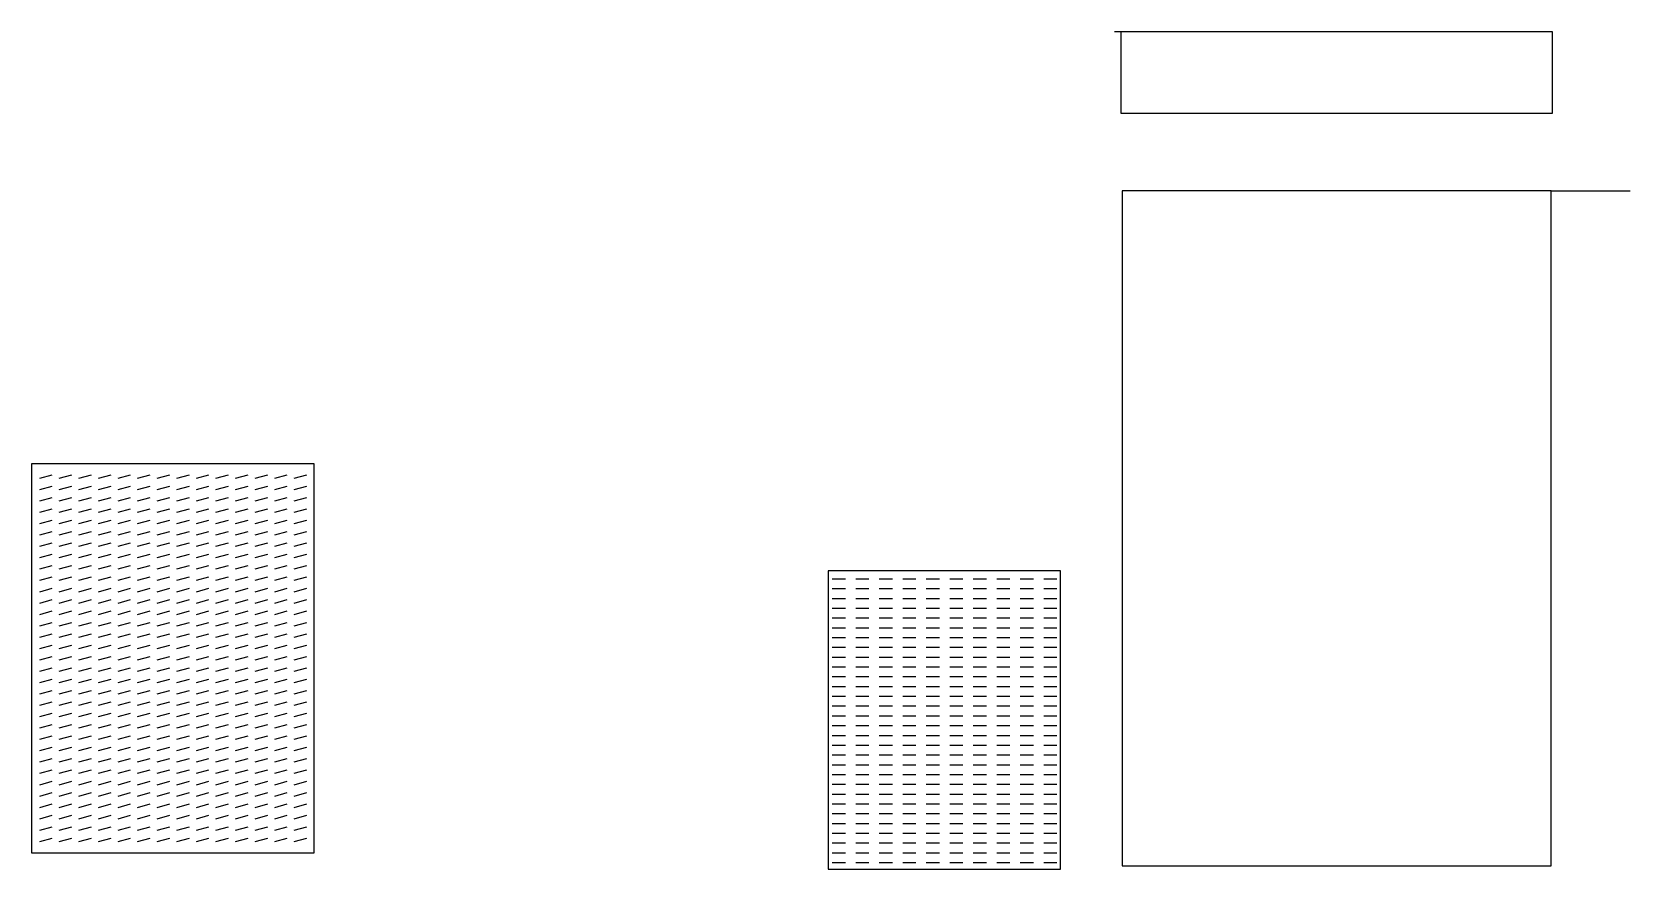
# Model space of a CAD drawing. Header units: millimetres. Extents: x -603 to 621, y 5 to 646.
import ezdxf

# ---------------------------------------------------------------- set-up
doc = ezdxf.new("R2010")
doc.units = ezdxf.units.MM
doc.header["$MEASUREMENT"] = 0

# ---------------------------------------------------------------- blocks, each defined once
blk = doc.blocks.new('*U1')
blk.add_line((-5, 0), (5, 0))
blk = doc.blocks.new('*U2')
at = {"color": 0, "linetype": 'ByBlock', "lineweight": -2, "transparency": 16777216}
for p in [(0, 217.5), (0, 210), (18, 217.5), (18, 210), (36, 217.5), (36, 210), (54, 217.5), (54, 210), (72, 217.5), (72, 210), (90, 217.5), (90, 210), (108, 217.5), (108, 210), (126, 217.5), (126, 210), (144, 217.5), (144, 210), (162, 217.5), (162, 210), (0, 202.5), (18, 202.5), (36, 202.5), (54, 202.5), (72, 202.5), (90, 202.5), (108, 202.5), (126, 202.5), (144, 202.5), (162, 202.5), (0, 195), (0, 187.5), (18, 195), (18, 187.5), (36, 195), (36, 187.5), (54, 195), (54, 187.5), (72, 195), (72, 187.5), (90, 195), (90, 187.5), (108, 195), (108, 187.5), (126, 195), (126, 187.5), (144, 195), (144, 187.5), (162, 195), (162, 187.5), (0, 180), (0, 172.5), (18, 180), (18, 172.5), (36, 180), (36, 172.5), (54, 180), (54, 172.5), (72, 180), (72, 172.5), (90, 180), (90, 172.5), (108, 180), (108, 172.5), (126, 180), (126, 172.5), (144, 180), (144, 172.5), (162, 180), (162, 172.5), (0, 165), (18, 165), (36, 165), (54, 165), (72, 165), (90, 165), (108, 165), (126, 165), (144, 165), (162, 165), (0, 157.5), (0, 150), (18, 157.5), (18, 150), (36, 157.5), (36, 150), (54, 157.5), (54, 150), (72, 157.5), (72, 150), (90, 157.5), (90, 150), (108, 157.5), (108, 150), (126, 157.5), (126, 150), (144, 157.5), (144, 150), (162, 157.5), (162, 150), (0, 142.5), (0, 135), (18, 142.5), (18, 135), (36, 142.5), (36, 135), (54, 142.5), (54, 135), (72, 142.5), (72, 135), (90, 142.5), (90, 135), (108, 142.5), (108, 135), (126, 142.5), (126, 135), (144, 142.5), (144, 135), (162, 142.5), (162, 135), (0, 127.5), (18, 127.5), (36, 127.5), (54, 127.5), (72, 127.5), (90, 127.5), (108, 127.5), (126, 127.5), (144, 127.5), (162, 127.5), (0, 120), (0, 112.5), (18, 120), (18, 112.5), (36, 120), (36, 112.5), (54, 120), (54, 112.5), (72, 120), (72, 112.5), (90, 120), (90, 112.5), (108, 120), (108, 112.5), (126, 120), (126, 112.5), (144, 120), (144, 112.5), (162, 120), (162, 112.5), (0, 105), (18, 105), (36, 105), (54, 105), (72, 105), (90, 105), (108, 105), (126, 105), (144, 105), (162, 105), (0, 97.5), (0, 90), (18, 97.5), (18, 90), (36, 97.5), (36, 90), (54, 97.5), (54, 90), (72, 97.5), (72, 90), (90, 97.5), (90, 90), (108, 97.5), (108, 90), (126, 97.5), (126, 90), (144, 97.5), (144, 90), (162, 97.5), (162, 90), (0, 82.5), (0, 75), (18, 82.5), (18, 75), (36, 82.5), (36, 75), (54, 82.5), (54, 75), (72, 82.5), (72, 75), (90, 82.5), (90, 75), (108, 82.5), (108, 75), (126, 82.5), (126, 75), (144, 82.5), (144, 75), (162, 82.5), (162, 75), (0, 67.5), (18, 67.5), (36, 67.5), (54, 67.5), (72, 67.5), (90, 67.5), (108, 67.5), (126, 67.5), (144, 67.5), (162, 67.5), (0, 60), (0, 52.5), (18, 60), (18, 52.5), (36, 60), (36, 52.5), (54, 60), (54, 52.5), (72, 60), (72, 52.5), (90, 60), (90, 52.5), (108, 60), (108, 52.5), (126, 60), (126, 52.5), (144, 60), (144, 52.5), (162, 60), (162, 52.5), (0, 45), (0, 37.5), (18, 45), (18, 37.5), (36, 45), (36, 37.5), (54, 45), (54, 37.5), (72, 45), (72, 37.5), (90, 45), (90, 37.5), (108, 45), (108, 37.5), (126, 45), (126, 37.5), (144, 45), (144, 37.5), (162, 45), (162, 37.5), (0, 30), (18, 30), (36, 30), (54, 30), (72, 30), (90, 30), (108, 30), (126, 30), (144, 30), (162, 30), (0, 22.5), (0, 15), (18, 22.5), (18, 15), (36, 22.5), (36, 15), (54, 22.5), (54, 15), (72, 22.5), (72, 15), (90, 22.5), (90, 15), (108, 22.5), (108, 15), (126, 22.5), (126, 15), (144, 22.5), (144, 15), (162, 22.5), (162, 15), (0, 7.5), (0, 0), (18, 7.5), (18, 0), (36, 7.5), (36, 0), (54, 7.5), (54, 0), (72, 7.5), (72, 0), (90, 7.5), (90, 0), (108, 7.5), (108, 0), (126, 7.5), (126, 0), (144, 7.5), (144, 0), (162, 7.5), (162, 0)]:
    blk.add_blockref('*U1', p, dxfattribs=at)
blk = doc.blocks.new('*U4')
blk.add_line((-4.8, -1.3), (4.8, 1.3))
blk = doc.blocks.new('*U5')
at = {"color": 0, "linetype": 'ByBlock', "lineweight": -2, "transparency": 16777216}
for p in [(0, 278.4), (0, 269.7), (15, 278.4), (15, 269.7), (30, 278.4), (30, 269.7), (45, 278.4), (45, 269.7), (60, 278.4), (60, 269.7), (75, 278.4), (75, 269.7), (90, 278.4), (90, 269.7), (105, 278.4), (105, 269.7), (120, 278.4), (120, 269.7), (135, 278.4), (135, 269.7), (150, 278.4), (150, 269.7), (165, 278.4), (165, 269.7), (180, 278.4), (180, 269.7), (195, 278.4), (195, 269.7), (0, 261), (15, 261), (30, 261), (45, 261), (60, 261), (75, 261), (90, 261), (105, 261), (120, 261), (135, 261), (150, 261), (165, 261), (180, 261), (195, 261), (0, 252.3), (0, 243.6), (15, 252.3), (15, 243.6), (30, 252.3), (30, 243.6), (45, 252.3), (45, 243.6), (60, 252.3), (60, 243.6), (75, 252.3), (75, 243.6), (90, 252.3), (90, 243.6), (105, 252.3), (105, 243.6), (120, 252.3), (120, 243.6), (135, 252.3), (135, 243.6), (150, 252.3), (150, 243.6), (165, 252.3), (165, 243.6), (180, 252.3), (180, 243.6), (195, 252.3), (195, 243.6), (0, 234.9), (15, 234.9), (30, 234.9), (45, 234.9), (60, 234.9), (75, 234.9), (90, 234.9), (105, 234.9), (120, 234.9), (135, 234.9), (150, 234.9), (165, 234.9), (180, 234.9), (195, 234.9), (0, 226.2), (15, 226.2), (30, 226.2), (45, 226.2), (60, 226.2), (75, 226.2), (90, 226.2), (105, 226.2), (120, 226.2), (135, 226.2), (150, 226.2), (165, 226.2), (180, 226.2), (195, 226.2), (0, 217.5), (0, 208.8), (15, 217.5), (15, 208.8), (30, 217.5), (30, 208.8), (45, 217.5), (45, 208.8), (60, 217.5), (60, 208.8), (75, 217.5), (75, 208.8), (90, 217.5), (90, 208.8), (105, 217.5), (105, 208.8), (120, 217.5), (120, 208.8), (135, 217.5), (135, 208.8), (150, 217.5), (150, 208.8), (165, 217.5), (165, 208.8), (180, 217.5), (180, 208.8), (195, 217.5), (195, 208.8), (0, 200.1), (15, 200.1), (30, 200.1), (45, 200.1), (60, 200.1), (75, 200.1), (90, 200.1), (105, 200.1), (120, 200.1), (135, 200.1), (150, 200.1), (165, 200.1), (180, 200.1), (195, 200.1), (0, 191.4), (0, 182.7), (15, 191.4), (15, 182.7), (30, 191.4), (30, 182.7), (45, 191.4), (45, 182.7), (60, 191.4), (60, 182.7), (75, 191.4), (75, 182.7), (90, 191.4), (90, 182.7), (105, 191.4), (105, 182.7), (120, 191.4), (120, 182.7), (135, 191.4), (135, 182.7), (150, 191.4), (150, 182.7), (165, 191.4), (165, 182.7), (180, 191.4), (180, 182.7), (195, 191.4), (195, 182.7), (0, 174), (15, 174), (30, 174), (45, 174), (60, 174), (75, 174), (90, 174), (105, 174), (120, 174), (135, 174), (150, 174), (165, 174), (180, 174), (195, 174), (0, 165.3), (15, 165.3), (30, 165.3), (45, 165.3), (60, 165.3), (75, 165.3), (90, 165.3), (105, 165.3), (120, 165.3), (135, 165.3), (150, 165.3), (165, 165.3), (180, 165.3), (195, 165.3), (0, 156.6), (0, 147.9), (15, 156.6), (15, 147.9), (30, 156.6), (30, 147.9), (45, 156.6), (45, 147.9), (60, 156.6), (60, 147.9), (75, 156.6), (75, 147.9), (90, 156.6), (90, 147.9), (105, 156.6), (105, 147.9), (120, 156.6), (120, 147.9), (135, 156.6), (135, 147.9), (150, 156.6), (150, 147.9), (165, 156.6), (165, 147.9), (180, 156.6), (180, 147.9), (195, 156.6), (195, 147.9), (0, 139.2), (15, 139.2), (30, 139.2), (45, 139.2), (60, 139.2), (75, 139.2), (90, 139.2), (105, 139.2), (120, 139.2), (135, 139.2), (150, 139.2), (165, 139.2), (180, 139.2), (195, 139.2), (0, 130.5), (0, 121.8), (15, 130.5), (15, 121.8), (30, 130.5), (30, 121.8), (45, 130.5), (45, 121.8), (60, 130.5), (60, 121.8), (75, 130.5), (75, 121.8), (90, 130.5), (90, 121.8), (105, 130.5), (105, 121.8), (120, 130.5), (120, 121.8), (135, 130.5), (135, 121.8), (150, 130.5), (150, 121.8), (165, 130.5), (165, 121.8), (180, 130.5), (180, 121.8), (195, 130.5), (195, 121.8), (0, 113.1), (15, 113.1), (30, 113.1), (45, 113.1), (60, 113.1), (75, 113.1), (90, 113.1), (105, 113.1), (120, 113.1), (135, 113.1), (150, 113.1), (165, 113.1), (180, 113.1), (195, 113.1), (0, 104.4), (15, 104.4), (30, 104.4), (45, 104.4), (60, 104.4), (75, 104.4), (90, 104.4), (105, 104.4), (120, 104.4), (135, 104.4), (150, 104.4), (165, 104.4), (180, 104.4), (195, 104.4), (0, 95.7), (0, 87), (15, 95.7), (15, 87), (30, 95.7), (30, 87), (45, 95.7), (45, 87), (60, 95.7), (60, 87), (75, 95.7), (75, 87), (90, 95.7), (90, 87), (105, 95.7), (105, 87), (120, 95.7), (120, 87), (135, 95.7), (135, 87), (150, 95.7), (150, 87), (165, 95.7), (165, 87), (180, 95.7), (180, 87), (195, 95.7), (195, 87), (0, 78.3), (15, 78.3), (30, 78.3), (45, 78.3), (60, 78.3), (75, 78.3), (90, 78.3), (105, 78.3), (120, 78.3), (135, 78.3), (150, 78.3), (165, 78.3), (180, 78.3), (195, 78.3), (0, 69.6), (0, 60.9), (15, 69.6), (15, 60.9), (30, 69.6), (30, 60.9), (45, 69.6), (45, 60.9), (60, 69.6), (60, 60.9), (75, 69.6), (75, 60.9), (90, 69.6), (90, 60.9), (105, 69.6), (105, 60.9), (120, 69.6), (120, 60.9), (135, 69.6), (135, 60.9), (150, 69.6), (150, 60.9), (165, 69.6), (165, 60.9), (180, 69.6), (180, 60.9), (195, 69.6), (195, 60.9), (0, 52.2), (15, 52.2), (30, 52.2), (45, 52.2), (60, 52.2), (75, 52.2), (90, 52.2), (105, 52.2), (120, 52.2), (135, 52.2), (150, 52.2), (165, 52.2), (180, 52.2), (195, 52.2), (0, 43.5), (15, 43.5), (30, 43.5), (45, 43.5), (60, 43.5), (75, 43.5), (90, 43.5), (105, 43.5), (120, 43.5), (135, 43.5), (150, 43.5), (165, 43.5), (180, 43.5), (195, 43.5), (0, 34.8), (0, 26.1), (15, 34.8), (15, 26.1), (30, 34.8), (30, 26.1), (45, 34.8), (45, 26.1), (60, 34.8), (60, 26.1), (75, 34.8), (75, 26.1), (90, 34.8), (90, 26.1), (105, 34.8), (105, 26.1), (120, 34.8), (120, 26.1), (135, 34.8), (135, 26.1), (150, 34.8), (150, 26.1), (165, 34.8), (165, 26.1), (180, 34.8), (180, 26.1), (195, 34.8), (195, 26.1), (0, 17.4), (15, 17.4), (30, 17.4), (45, 17.4), (60, 17.4), (75, 17.4), (90, 17.4), (105, 17.4), (120, 17.4), (135, 17.4), (150, 17.4), (165, 17.4), (180, 17.4), (195, 17.4), (0, 8.7), (0, 0), (15, 8.7), (15, 0), (30, 8.7), (30, 0), (45, 8.7), (45, 0), (60, 8.7), (60, 0), (75, 8.7), (75, 0), (90, 8.7), (90, 0), (105, 8.7), (105, 0), (120, 8.7), (120, 0), (135, 8.7), (135, 0), (150, 8.7), (150, 0), (165, 8.7), (165, 0), (180, 8.7), (180, 0), (195, 8.7), (195, 0)]:
    blk.add_blockref('*U4', p, dxfattribs=at)

msp = doc.modelspace()

# ---------------------------------------------------------------- linework, layer by layer
for p, q in [((231, 646.1), (226, 646.1)), ((560.6, 524.4), (620.9, 524.4))]:
    msp.add_line(p, q)
for points in [[(561.6, 646.1), (231, 646.1), (231, 583.7), (561.6, 583.7)], [(232, 6.9), (560.6, 6.9), (560.6, 524.4), (232, 524.4)], [(-387.3, 315.3), (-387.3, 16.8), (-603.2, 16.8), (-603.2, 315.3)]]:
    msp.add_lwpolyline(points, close=True)
at = {"color": 1}
msp.add_lwpolyline([(6.8, 4.5), (184.6, 4.5), (184.6, 233.1), (6.8, 233.1)], close=True, dxfattribs=at)

# ---------------------------------------------------------------- block references
for name, p in [('*U5', (-592.4, 27)), ('*U2', (14.9, 9.5))]:
    msp.add_blockref(name, p)

doc.saveas('drawing.dxf')
